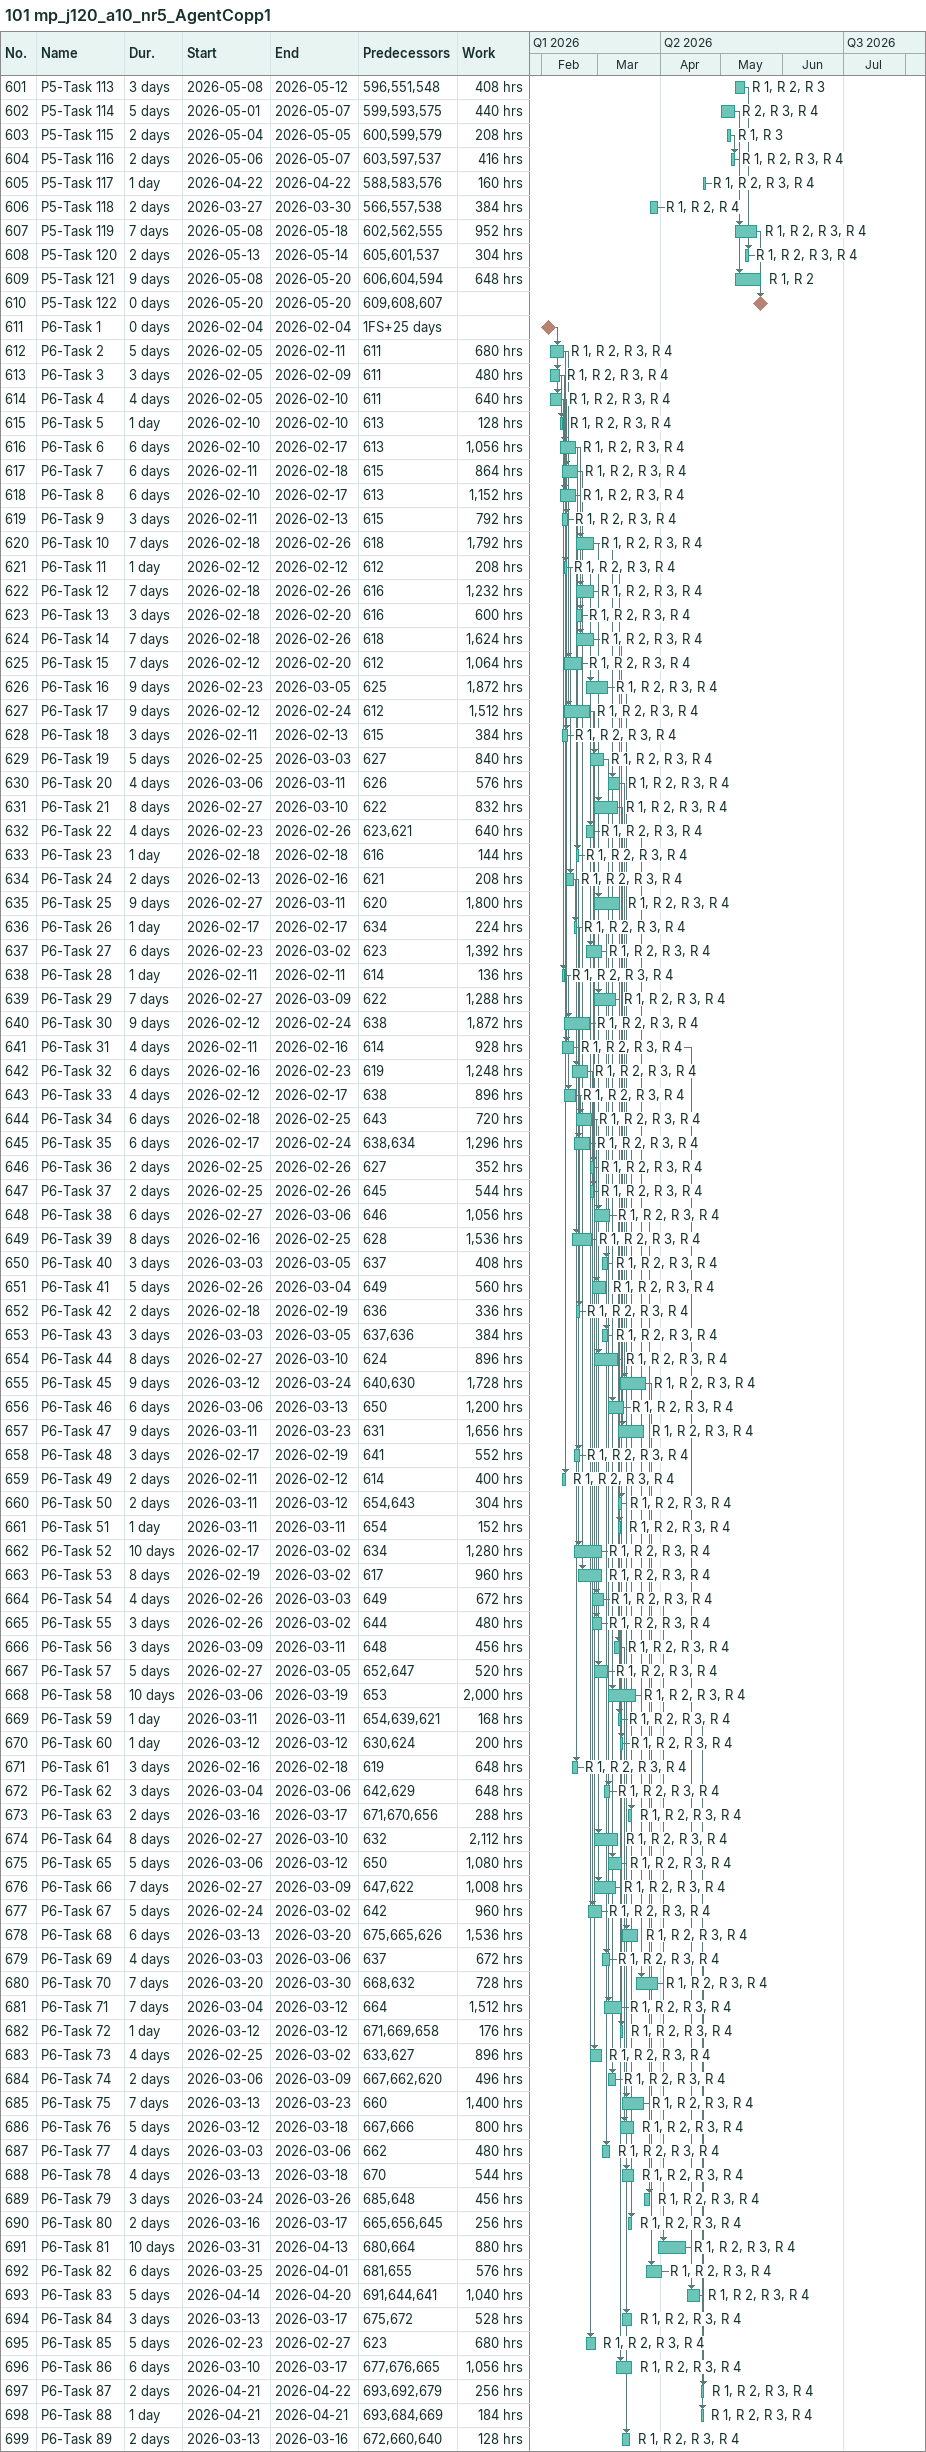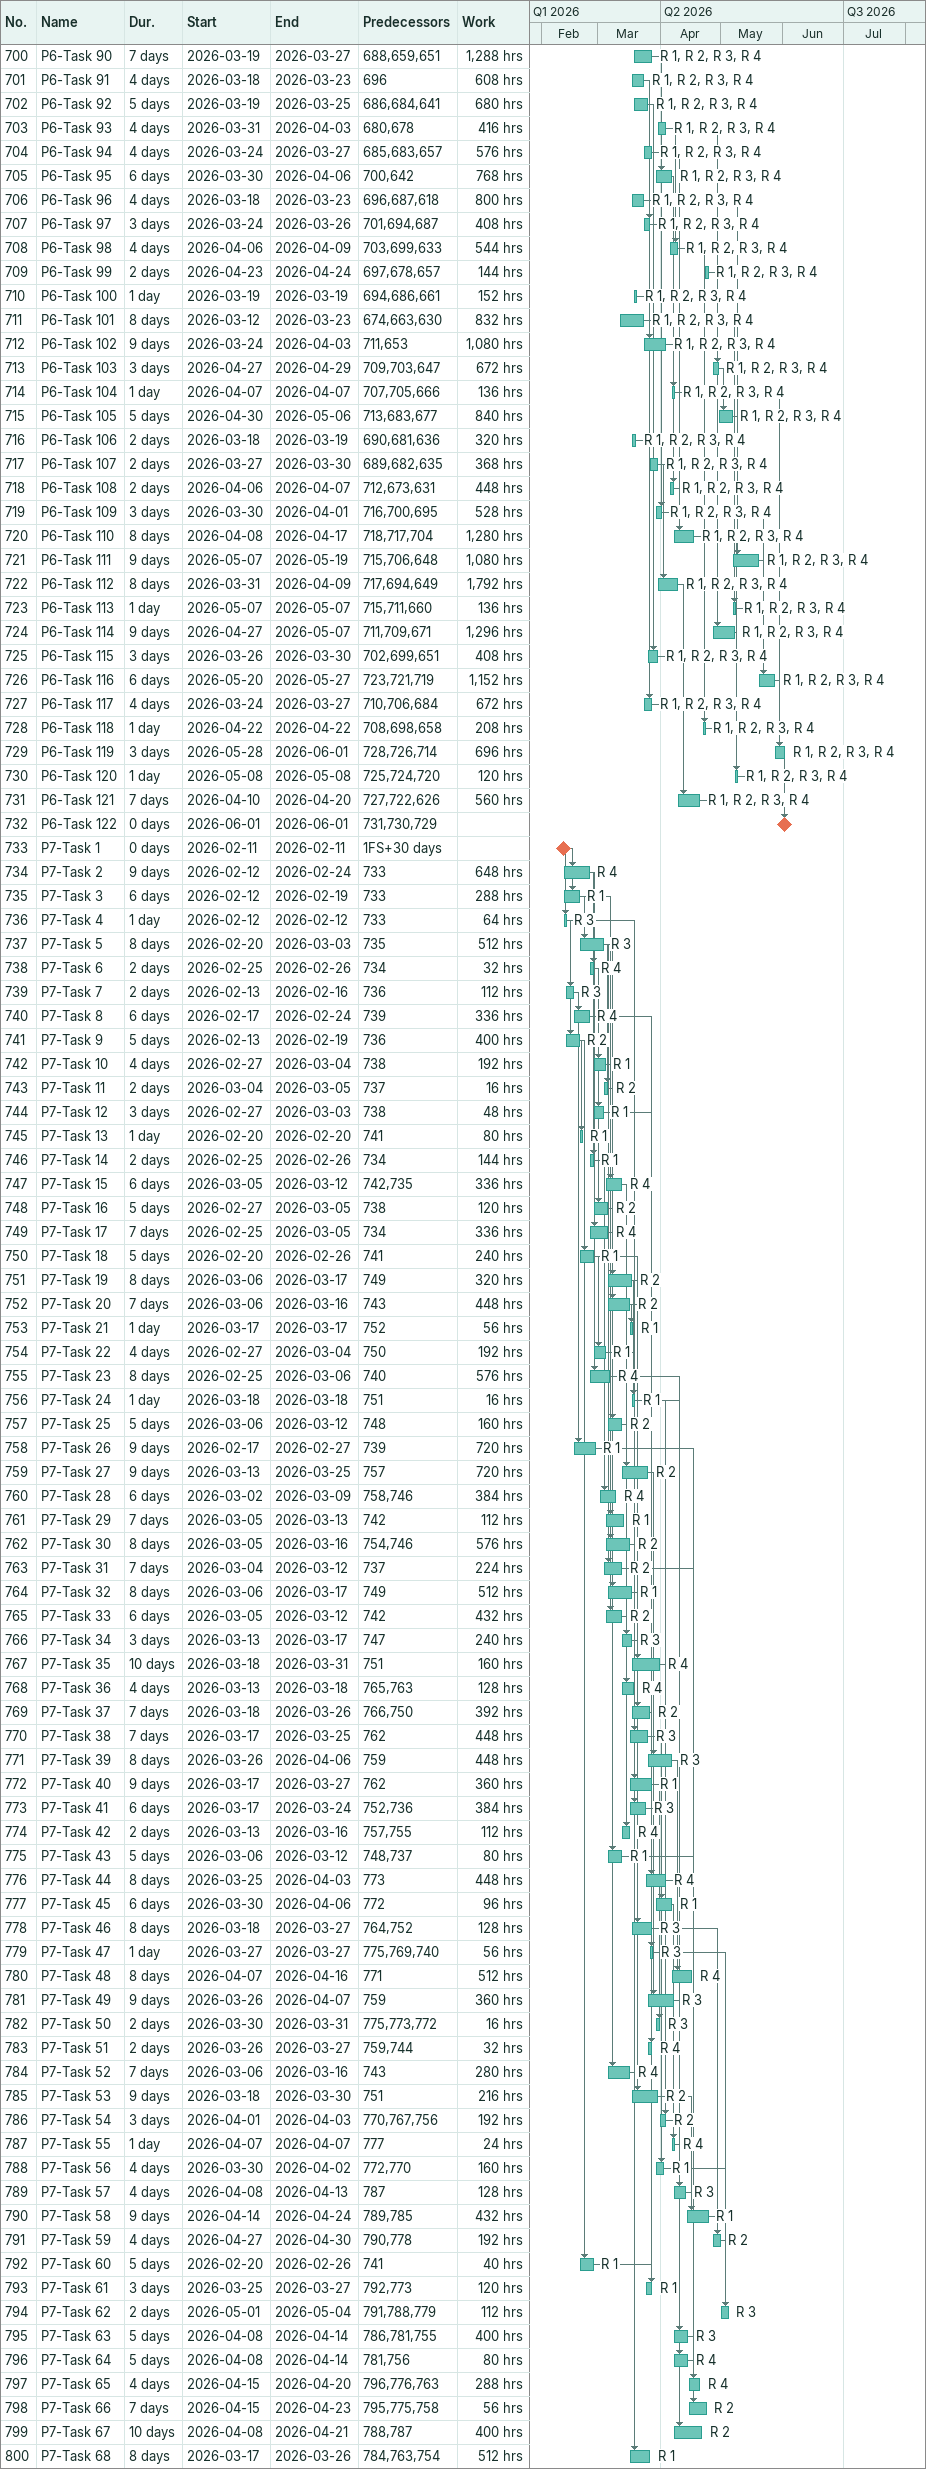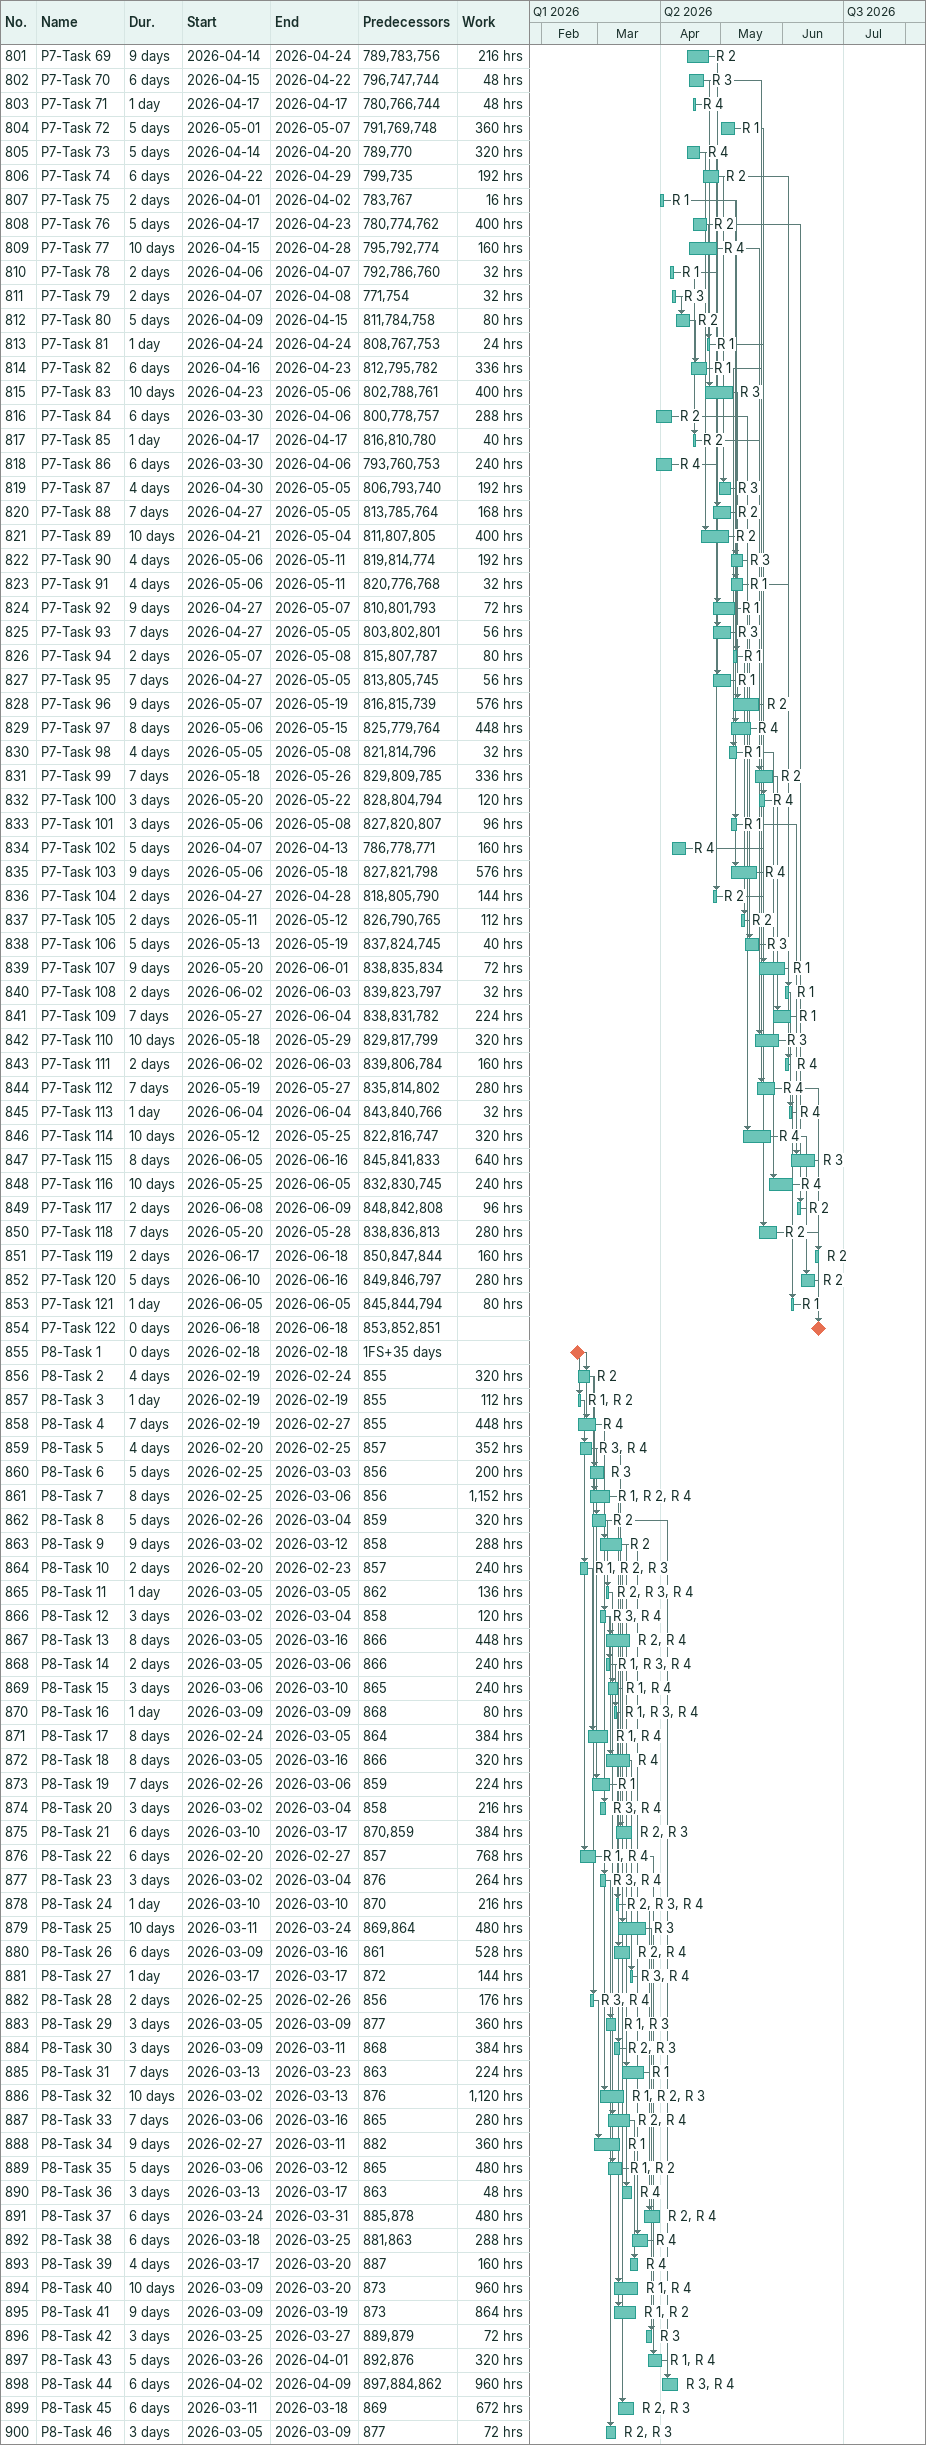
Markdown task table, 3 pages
101 mp_j120_a10_nr5_AgentCopp1

| ID | Task | Duration | Start | Finish | Predecessors | Resources | Work (h) |
|---|---|---|---|---|---|---|---|
| 601 | P5-Task 113 | 3d | 2026-05-08 | 2026-05-12 | 596, 551, 548 | R 1, R 2, R 3 | 408 |
| 602 | P5-Task 114 | 5d | 2026-05-01 | 2026-05-07 | 599, 593, 575 | R 2, R 3, R 4 | 440 |
| 603 | P5-Task 115 | 2d | 2026-05-04 | 2026-05-05 | 600, 599, 579 | R 1, R 3 | 208 |
| 604 | P5-Task 116 | 2d | 2026-05-06 | 2026-05-07 | 603, 597, 537 | R 1, R 2, R 3, R 4 | 416 |
| 605 | P5-Task 117 | 1d | 2026-04-22 | 2026-04-22 | 588, 583, 576 | R 1, R 2, R 3, R 4 | 160 |
| 606 | P5-Task 118 | 2d | 2026-03-27 | 2026-03-30 | 566, 557, 538 | R 1, R 2, R 4 | 384 |
| 607 | P5-Task 119 | 7d | 2026-05-08 | 2026-05-18 | 602, 562, 555 | R 1, R 2, R 3, R 4 | 952 |
| 608 | P5-Task 120 | 2d | 2026-05-13 | 2026-05-14 | 605, 601, 537 | R 1, R 2, R 3, R 4 | 304 |
| 609 | P5-Task 121 | 9d | 2026-05-08 | 2026-05-20 | 606, 604, 594 | R 1, R 2 | 648 |
| 610 | P5-Task 122 | 0d | 2026-05-20 | 2026-05-20 | 609, 608, 607 |  |  |
| 611 | P6-Task 1 | 0d | 2026-02-04 | 2026-02-04 | 1FS+25d |  |  |
| 612 | P6-Task 2 | 5d | 2026-02-05 | 2026-02-11 | 611 | R 1, R 2, R 3, R 4 | 680 |
| 613 | P6-Task 3 | 3d | 2026-02-05 | 2026-02-09 | 611 | R 1, R 2, R 3, R 4 | 480 |
| 614 | P6-Task 4 | 4d | 2026-02-05 | 2026-02-10 | 611 | R 1, R 2, R 3, R 4 | 640 |
| 615 | P6-Task 5 | 1d | 2026-02-10 | 2026-02-10 | 613 | R 1, R 2, R 3, R 4 | 128 |
| 616 | P6-Task 6 | 6d | 2026-02-10 | 2026-02-17 | 613 | R 1, R 2, R 3, R 4 | 1056 |
| 617 | P6-Task 7 | 6d | 2026-02-11 | 2026-02-18 | 615 | R 1, R 2, R 3, R 4 | 864 |
| 618 | P6-Task 8 | 6d | 2026-02-10 | 2026-02-17 | 613 | R 1, R 2, R 3, R 4 | 1152 |
| 619 | P6-Task 9 | 3d | 2026-02-11 | 2026-02-13 | 615 | R 1, R 2, R 3, R 4 | 792 |
| 620 | P6-Task 10 | 7d | 2026-02-18 | 2026-02-26 | 618 | R 1, R 2, R 3, R 4 | 1792 |
| 621 | P6-Task 11 | 1d | 2026-02-12 | 2026-02-12 | 612 | R 1, R 2, R 3, R 4 | 208 |
| 622 | P6-Task 12 | 7d | 2026-02-18 | 2026-02-26 | 616 | R 1, R 2, R 3, R 4 | 1232 |
| 623 | P6-Task 13 | 3d | 2026-02-18 | 2026-02-20 | 616 | R 1, R 2, R 3, R 4 | 600 |
| 624 | P6-Task 14 | 7d | 2026-02-18 | 2026-02-26 | 618 | R 1, R 2, R 3, R 4 | 1624 |
| 625 | P6-Task 15 | 7d | 2026-02-12 | 2026-02-20 | 612 | R 1, R 2, R 3, R 4 | 1064 |
| 626 | P6-Task 16 | 9d | 2026-02-23 | 2026-03-05 | 625 | R 1, R 2, R 3, R 4 | 1872 |
| 627 | P6-Task 17 | 9d | 2026-02-12 | 2026-02-24 | 612 | R 1, R 2, R 3, R 4 | 1512 |
| 628 | P6-Task 18 | 3d | 2026-02-11 | 2026-02-13 | 615 | R 1, R 2, R 3, R 4 | 384 |
| 629 | P6-Task 19 | 5d | 2026-02-25 | 2026-03-03 | 627 | R 1, R 2, R 3, R 4 | 840 |
| 630 | P6-Task 20 | 4d | 2026-03-06 | 2026-03-11 | 626 | R 1, R 2, R 3, R 4 | 576 |
| 631 | P6-Task 21 | 8d | 2026-02-27 | 2026-03-10 | 622 | R 1, R 2, R 3, R 4 | 832 |
| 632 | P6-Task 22 | 4d | 2026-02-23 | 2026-02-26 | 623, 621 | R 1, R 2, R 3, R 4 | 640 |
| 633 | P6-Task 23 | 1d | 2026-02-18 | 2026-02-18 | 616 | R 1, R 2, R 3, R 4 | 144 |
| 634 | P6-Task 24 | 2d | 2026-02-13 | 2026-02-16 | 621 | R 1, R 2, R 3, R 4 | 208 |
| 635 | P6-Task 25 | 9d | 2026-02-27 | 2026-03-11 | 620 | R 1, R 2, R 3, R 4 | 1800 |
| 636 | P6-Task 26 | 1d | 2026-02-17 | 2026-02-17 | 634 | R 1, R 2, R 3, R 4 | 224 |
| 637 | P6-Task 27 | 6d | 2026-02-23 | 2026-03-02 | 623 | R 1, R 2, R 3, R 4 | 1392 |
| 638 | P6-Task 28 | 1d | 2026-02-11 | 2026-02-11 | 614 | R 1, R 2, R 3, R 4 | 136 |
| 639 | P6-Task 29 | 7d | 2026-02-27 | 2026-03-09 | 622 | R 1, R 2, R 3, R 4 | 1288 |
| 640 | P6-Task 30 | 9d | 2026-02-12 | 2026-02-24 | 638 | R 1, R 2, R 3, R 4 | 1872 |
| 641 | P6-Task 31 | 4d | 2026-02-11 | 2026-02-16 | 614 | R 1, R 2, R 3, R 4 | 928 |
| 642 | P6-Task 32 | 6d | 2026-02-16 | 2026-02-23 | 619 | R 1, R 2, R 3, R 4 | 1248 |
| 643 | P6-Task 33 | 4d | 2026-02-12 | 2026-02-17 | 638 | R 1, R 2, R 3, R 4 | 896 |
| 644 | P6-Task 34 | 6d | 2026-02-18 | 2026-02-25 | 643 | R 1, R 2, R 3, R 4 | 720 |
| 645 | P6-Task 35 | 6d | 2026-02-17 | 2026-02-24 | 638, 634 | R 1, R 2, R 3, R 4 | 1296 |
| 646 | P6-Task 36 | 2d | 2026-02-25 | 2026-02-26 | 627 | R 1, R 2, R 3, R 4 | 352 |
| 647 | P6-Task 37 | 2d | 2026-02-25 | 2026-02-26 | 645 | R 1, R 2, R 3, R 4 | 544 |
| 648 | P6-Task 38 | 6d | 2026-02-27 | 2026-03-06 | 646 | R 1, R 2, R 3, R 4 | 1056 |
| 649 | P6-Task 39 | 8d | 2026-02-16 | 2026-02-25 | 628 | R 1, R 2, R 3, R 4 | 1536 |
| 650 | P6-Task 40 | 3d | 2026-03-03 | 2026-03-05 | 637 | R 1, R 2, R 3, R 4 | 408 |
| 651 | P6-Task 41 | 5d | 2026-02-26 | 2026-03-04 | 649 | R 1, R 2, R 3, R 4 | 560 |
| 652 | P6-Task 42 | 2d | 2026-02-18 | 2026-02-19 | 636 | R 1, R 2, R 3, R 4 | 336 |
| 653 | P6-Task 43 | 3d | 2026-03-03 | 2026-03-05 | 637, 636 | R 1, R 2, R 3, R 4 | 384 |
| 654 | P6-Task 44 | 8d | 2026-02-27 | 2026-03-10 | 624 | R 1, R 2, R 3, R 4 | 896 |
| 655 | P6-Task 45 | 9d | 2026-03-12 | 2026-03-24 | 640, 630 | R 1, R 2, R 3, R 4 | 1728 |
| 656 | P6-Task 46 | 6d | 2026-03-06 | 2026-03-13 | 650 | R 1, R 2, R 3, R 4 | 1200 |
| 657 | P6-Task 47 | 9d | 2026-03-11 | 2026-03-23 | 631 | R 1, R 2, R 3, R 4 | 1656 |
| 658 | P6-Task 48 | 3d | 2026-02-17 | 2026-02-19 | 641 | R 1, R 2, R 3, R 4 | 552 |
| 659 | P6-Task 49 | 2d | 2026-02-11 | 2026-02-12 | 614 | R 1, R 2, R 3, R 4 | 400 |
| 660 | P6-Task 50 | 2d | 2026-03-11 | 2026-03-12 | 654, 643 | R 1, R 2, R 3, R 4 | 304 |
| 661 | P6-Task 51 | 1d | 2026-03-11 | 2026-03-11 | 654 | R 1, R 2, R 3, R 4 | 152 |
| 662 | P6-Task 52 | 10d | 2026-02-17 | 2026-03-02 | 634 | R 1, R 2, R 3, R 4 | 1280 |
| 663 | P6-Task 53 | 8d | 2026-02-19 | 2026-03-02 | 617 | R 1, R 2, R 3, R 4 | 960 |
| 664 | P6-Task 54 | 4d | 2026-02-26 | 2026-03-03 | 649 | R 1, R 2, R 3, R 4 | 672 |
| 665 | P6-Task 55 | 3d | 2026-02-26 | 2026-03-02 | 644 | R 1, R 2, R 3, R 4 | 480 |
| 666 | P6-Task 56 | 3d | 2026-03-09 | 2026-03-11 | 648 | R 1, R 2, R 3, R 4 | 456 |
| 667 | P6-Task 57 | 5d | 2026-02-27 | 2026-03-05 | 652, 647 | R 1, R 2, R 3, R 4 | 520 |
| 668 | P6-Task 58 | 10d | 2026-03-06 | 2026-03-19 | 653 | R 1, R 2, R 3, R 4 | 2000 |
| 669 | P6-Task 59 | 1d | 2026-03-11 | 2026-03-11 | 654, 639, 621 | R 1, R 2, R 3, R 4 | 168 |
| 670 | P6-Task 60 | 1d | 2026-03-12 | 2026-03-12 | 630, 624 | R 1, R 2, R 3, R 4 | 200 |
| 671 | P6-Task 61 | 3d | 2026-02-16 | 2026-02-18 | 619 | R 1, R 2, R 3, R 4 | 648 |
| 672 | P6-Task 62 | 3d | 2026-03-04 | 2026-03-06 | 642, 629 | R 1, R 2, R 3, R 4 | 648 |
| 673 | P6-Task 63 | 2d | 2026-03-16 | 2026-03-17 | 671, 670, 656 | R 1, R 2, R 3, R 4 | 288 |
| 674 | P6-Task 64 | 8d | 2026-02-27 | 2026-03-10 | 632 | R 1, R 2, R 3, R 4 | 2112 |
| 675 | P6-Task 65 | 5d | 2026-03-06 | 2026-03-12 | 650 | R 1, R 2, R 3, R 4 | 1080 |
| 676 | P6-Task 66 | 7d | 2026-02-27 | 2026-03-09 | 647, 622 | R 1, R 2, R 3, R 4 | 1008 |
| 677 | P6-Task 67 | 5d | 2026-02-24 | 2026-03-02 | 642 | R 1, R 2, R 3, R 4 | 960 |
| 678 | P6-Task 68 | 6d | 2026-03-13 | 2026-03-20 | 675, 665, 626 | R 1, R 2, R 3, R 4 | 1536 |
| 679 | P6-Task 69 | 4d | 2026-03-03 | 2026-03-06 | 637 | R 1, R 2, R 3, R 4 | 672 |
| 680 | P6-Task 70 | 7d | 2026-03-20 | 2026-03-30 | 668, 632 | R 1, R 2, R 3, R 4 | 728 |
| 681 | P6-Task 71 | 7d | 2026-03-04 | 2026-03-12 | 664 | R 1, R 2, R 3, R 4 | 1512 |
| 682 | P6-Task 72 | 1d | 2026-03-12 | 2026-03-12 | 671, 669, 658 | R 1, R 2, R 3, R 4 | 176 |
| 683 | P6-Task 73 | 4d | 2026-02-25 | 2026-03-02 | 633, 627 | R 1, R 2, R 3, R 4 | 896 |
| 684 | P6-Task 74 | 2d | 2026-03-06 | 2026-03-09 | 667, 662, 620 | R 1, R 2, R 3, R 4 | 496 |
| 685 | P6-Task 75 | 7d | 2026-03-13 | 2026-03-23 | 660 | R 1, R 2, R 3, R 4 | 1400 |
| 686 | P6-Task 76 | 5d | 2026-03-12 | 2026-03-18 | 667, 666 | R 1, R 2, R 3, R 4 | 800 |
| 687 | P6-Task 77 | 4d | 2026-03-03 | 2026-03-06 | 662 | R 1, R 2, R 3, R 4 | 480 |
| 688 | P6-Task 78 | 4d | 2026-03-13 | 2026-03-18 | 670 | R 1, R 2, R 3, R 4 | 544 |
| 689 | P6-Task 79 | 3d | 2026-03-24 | 2026-03-26 | 685, 648 | R 1, R 2, R 3, R 4 | 456 |
| 690 | P6-Task 80 | 2d | 2026-03-16 | 2026-03-17 | 665, 656, 645 | R 1, R 2, R 3, R 4 | 256 |
| 691 | P6-Task 81 | 10d | 2026-03-31 | 2026-04-13 | 680, 664 | R 1, R 2, R 3, R 4 | 880 |
| 692 | P6-Task 82 | 6d | 2026-03-25 | 2026-04-01 | 681, 655 | R 1, R 2, R 3, R 4 | 576 |
| 693 | P6-Task 83 | 5d | 2026-04-14 | 2026-04-20 | 691, 644, 641 | R 1, R 2, R 3, R 4 | 1040 |
| 694 | P6-Task 84 | 3d | 2026-03-13 | 2026-03-17 | 675, 672 | R 1, R 2, R 3, R 4 | 528 |
| 695 | P6-Task 85 | 5d | 2026-02-23 | 2026-02-27 | 623 | R 1, R 2, R 3, R 4 | 680 |
| 696 | P6-Task 86 | 6d | 2026-03-10 | 2026-03-17 | 677, 676, 665 | R 1, R 2, R 3, R 4 | 1056 |
| 697 | P6-Task 87 | 2d | 2026-04-21 | 2026-04-22 | 693, 692, 679 | R 1, R 2, R 3, R 4 | 256 |
| 698 | P6-Task 88 | 1d | 2026-04-21 | 2026-04-21 | 693, 684, 669 | R 1, R 2, R 3, R 4 | 184 |
| 699 | P6-Task 89 | 2d | 2026-03-13 | 2026-03-16 | 672, 660, 640 | R 1, R 2, R 3, R 4 | 128 |
| 700 | P6-Task 90 | 7d | 2026-03-19 | 2026-03-27 | 688, 659, 651 | R 1, R 2, R 3, R 4 | 1288 |
| 701 | P6-Task 91 | 4d | 2026-03-18 | 2026-03-23 | 696 | R 1, R 2, R 3, R 4 | 608 |
| 702 | P6-Task 92 | 5d | 2026-03-19 | 2026-03-25 | 686, 684, 641 | R 1, R 2, R 3, R 4 | 680 |
| 703 | P6-Task 93 | 4d | 2026-03-31 | 2026-04-03 | 680, 678 | R 1, R 2, R 3, R 4 | 416 |
| 704 | P6-Task 94 | 4d | 2026-03-24 | 2026-03-27 | 685, 683, 657 | R 1, R 2, R 3, R 4 | 576 |
| 705 | P6-Task 95 | 6d | 2026-03-30 | 2026-04-06 | 700, 642 | R 1, R 2, R 3, R 4 | 768 |
| 706 | P6-Task 96 | 4d | 2026-03-18 | 2026-03-23 | 696, 687, 618 | R 1, R 2, R 3, R 4 | 800 |
| 707 | P6-Task 97 | 3d | 2026-03-24 | 2026-03-26 | 701, 694, 687 | R 1, R 2, R 3, R 4 | 408 |
| 708 | P6-Task 98 | 4d | 2026-04-06 | 2026-04-09 | 703, 699, 633 | R 1, R 2, R 3, R 4 | 544 |
| 709 | P6-Task 99 | 2d | 2026-04-23 | 2026-04-24 | 697, 678, 657 | R 1, R 2, R 3, R 4 | 144 |
| 710 | P6-Task 100 | 1d | 2026-03-19 | 2026-03-19 | 694, 686, 661 | R 1, R 2, R 3, R 4 | 152 |
| 711 | P6-Task 101 | 8d | 2026-03-12 | 2026-03-23 | 674, 663, 630 | R 1, R 2, R 3, R 4 | 832 |
| 712 | P6-Task 102 | 9d | 2026-03-24 | 2026-04-03 | 711, 653 | R 1, R 2, R 3, R 4 | 1080 |
| 713 | P6-Task 103 | 3d | 2026-04-27 | 2026-04-29 | 709, 703, 647 | R 1, R 2, R 3, R 4 | 672 |
| 714 | P6-Task 104 | 1d | 2026-04-07 | 2026-04-07 | 707, 705, 666 | R 1, R 2, R 3, R 4 | 136 |
| 715 | P6-Task 105 | 5d | 2026-04-30 | 2026-05-06 | 713, 683, 677 | R 1, R 2, R 3, R 4 | 840 |
| 716 | P6-Task 106 | 2d | 2026-03-18 | 2026-03-19 | 690, 681, 636 | R 1, R 2, R 3, R 4 | 320 |
| 717 | P6-Task 107 | 2d | 2026-03-27 | 2026-03-30 | 689, 682, 635 | R 1, R 2, R 3, R 4 | 368 |
| 718 | P6-Task 108 | 2d | 2026-04-06 | 2026-04-07 | 712, 673, 631 | R 1, R 2, R 3, R 4 | 448 |
| 719 | P6-Task 109 | 3d | 2026-03-30 | 2026-04-01 | 716, 700, 695 | R 1, R 2, R 3, R 4 | 528 |
| 720 | P6-Task 110 | 8d | 2026-04-08 | 2026-04-17 | 718, 717, 704 | R 1, R 2, R 3, R 4 | 1280 |
| 721 | P6-Task 111 | 9d | 2026-05-07 | 2026-05-19 | 715, 706, 648 | R 1, R 2, R 3, R 4 | 1080 |
| 722 | P6-Task 112 | 8d | 2026-03-31 | 2026-04-09 | 717, 694, 649 | R 1, R 2, R 3, R 4 | 1792 |
| 723 | P6-Task 113 | 1d | 2026-05-07 | 2026-05-07 | 715, 711, 660 | R 1, R 2, R 3, R 4 | 136 |
| 724 | P6-Task 114 | 9d | 2026-04-27 | 2026-05-07 | 711, 709, 671 | R 1, R 2, R 3, R 4 | 1296 |
| 725 | P6-Task 115 | 3d | 2026-03-26 | 2026-03-30 | 702, 699, 651 | R 1, R 2, R 3, R 4 | 408 |
| 726 | P6-Task 116 | 6d | 2026-05-20 | 2026-05-27 | 723, 721, 719 | R 1, R 2, R 3, R 4 | 1152 |
| 727 | P6-Task 117 | 4d | 2026-03-24 | 2026-03-27 | 710, 706, 684 | R 1, R 2, R 3, R 4 | 672 |
| 728 | P6-Task 118 | 1d | 2026-04-22 | 2026-04-22 | 708, 698, 658 | R 1, R 2, R 3, R 4 | 208 |
| 729 | P6-Task 119 | 3d | 2026-05-28 | 2026-06-01 | 728, 726, 714 | R 1, R 2, R 3, R 4 | 696 |
| 730 | P6-Task 120 | 1d | 2026-05-08 | 2026-05-08 | 725, 724, 720 | R 1, R 2, R 3, R 4 | 120 |
| 731 | P6-Task 121 | 7d | 2026-04-10 | 2026-04-20 | 727, 722, 626 | R 1, R 2, R 3, R 4 | 560 |
| 732 | P6-Task 122 | 0d | 2026-06-01 | 2026-06-01 | 731, 730, 729 |  |  |
| 733 | P7-Task 1 | 0d | 2026-02-11 | 2026-02-11 | 1FS+30d |  |  |
| 734 | P7-Task 2 | 9d | 2026-02-12 | 2026-02-24 | 733 | R 4 | 648 |
| 735 | P7-Task 3 | 6d | 2026-02-12 | 2026-02-19 | 733 | R 1 | 288 |
| 736 | P7-Task 4 | 1d | 2026-02-12 | 2026-02-12 | 733 | R 3 | 64 |
| 737 | P7-Task 5 | 8d | 2026-02-20 | 2026-03-03 | 735 | R 3 | 512 |
| 738 | P7-Task 6 | 2d | 2026-02-25 | 2026-02-26 | 734 | R 4 | 32 |
| 739 | P7-Task 7 | 2d | 2026-02-13 | 2026-02-16 | 736 | R 3 | 112 |
| 740 | P7-Task 8 | 6d | 2026-02-17 | 2026-02-24 | 739 | R 4 | 336 |
| 741 | P7-Task 9 | 5d | 2026-02-13 | 2026-02-19 | 736 | R 2 | 400 |
| 742 | P7-Task 10 | 4d | 2026-02-27 | 2026-03-04 | 738 | R 1 | 192 |
| 743 | P7-Task 11 | 2d | 2026-03-04 | 2026-03-05 | 737 | R 2 | 16 |
| 744 | P7-Task 12 | 3d | 2026-02-27 | 2026-03-03 | 738 | R 1 | 48 |
| 745 | P7-Task 13 | 1d | 2026-02-20 | 2026-02-20 | 741 | R 1 | 80 |
| 746 | P7-Task 14 | 2d | 2026-02-25 | 2026-02-26 | 734 | R 1 | 144 |
| 747 | P7-Task 15 | 6d | 2026-03-05 | 2026-03-12 | 742, 735 | R 4 | 336 |
| 748 | P7-Task 16 | 5d | 2026-02-27 | 2026-03-05 | 738 | R 2 | 120 |
| 749 | P7-Task 17 | 7d | 2026-02-25 | 2026-03-05 | 734 | R 4 | 336 |
| 750 | P7-Task 18 | 5d | 2026-02-20 | 2026-02-26 | 741 | R 1 | 240 |
| 751 | P7-Task 19 | 8d | 2026-03-06 | 2026-03-17 | 749 | R 2 | 320 |
| 752 | P7-Task 20 | 7d | 2026-03-06 | 2026-03-16 | 743 | R 2 | 448 |
| 753 | P7-Task 21 | 1d | 2026-03-17 | 2026-03-17 | 752 | R 1 | 56 |
| 754 | P7-Task 22 | 4d | 2026-02-27 | 2026-03-04 | 750 | R 1 | 192 |
| 755 | P7-Task 23 | 8d | 2026-02-25 | 2026-03-06 | 740 | R 4 | 576 |
| 756 | P7-Task 24 | 1d | 2026-03-18 | 2026-03-18 | 751 | R 1 | 16 |
| 757 | P7-Task 25 | 5d | 2026-03-06 | 2026-03-12 | 748 | R 2 | 160 |
| 758 | P7-Task 26 | 9d | 2026-02-17 | 2026-02-27 | 739 | R 1 | 720 |
| 759 | P7-Task 27 | 9d | 2026-03-13 | 2026-03-25 | 757 | R 2 | 720 |
| 760 | P7-Task 28 | 6d | 2026-03-02 | 2026-03-09 | 758, 746 | R 4 | 384 |
| 761 | P7-Task 29 | 7d | 2026-03-05 | 2026-03-13 | 742 | R 1 | 112 |
| 762 | P7-Task 30 | 8d | 2026-03-05 | 2026-03-16 | 754, 746 | R 2 | 576 |
| 763 | P7-Task 31 | 7d | 2026-03-04 | 2026-03-12 | 737 | R 2 | 224 |
| 764 | P7-Task 32 | 8d | 2026-03-06 | 2026-03-17 | 749 | R 1 | 512 |
| 765 | P7-Task 33 | 6d | 2026-03-05 | 2026-03-12 | 742 | R 2 | 432 |
| 766 | P7-Task 34 | 3d | 2026-03-13 | 2026-03-17 | 747 | R 3 | 240 |
| 767 | P7-Task 35 | 10d | 2026-03-18 | 2026-03-31 | 751 | R 4 | 160 |
| 768 | P7-Task 36 | 4d | 2026-03-13 | 2026-03-18 | 765, 763 | R 4 | 128 |
| 769 | P7-Task 37 | 7d | 2026-03-18 | 2026-03-26 | 766, 750 | R 2 | 392 |
| 770 | P7-Task 38 | 7d | 2026-03-17 | 2026-03-25 | 762 | R 3 | 448 |
| 771 | P7-Task 39 | 8d | 2026-03-26 | 2026-04-06 | 759 | R 3 | 448 |
| 772 | P7-Task 40 | 9d | 2026-03-17 | 2026-03-27 | 762 | R 1 | 360 |
| 773 | P7-Task 41 | 6d | 2026-03-17 | 2026-03-24 | 752, 736 | R 3 | 384 |
| 774 | P7-Task 42 | 2d | 2026-03-13 | 2026-03-16 | 757, 755 | R 4 | 112 |
| 775 | P7-Task 43 | 5d | 2026-03-06 | 2026-03-12 | 748, 737 | R 1 | 80 |
| 776 | P7-Task 44 | 8d | 2026-03-25 | 2026-04-03 | 773 | R 4 | 448 |
| 777 | P7-Task 45 | 6d | 2026-03-30 | 2026-04-06 | 772 | R 1 | 96 |
| 778 | P7-Task 46 | 8d | 2026-03-18 | 2026-03-27 | 764, 752 | R 3 | 128 |
| 779 | P7-Task 47 | 1d | 2026-03-27 | 2026-03-27 | 775, 769, 740 | R 3 | 56 |
| 780 | P7-Task 48 | 8d | 2026-04-07 | 2026-04-16 | 771 | R 4 | 512 |
| 781 | P7-Task 49 | 9d | 2026-03-26 | 2026-04-07 | 759 | R 3 | 360 |
| 782 | P7-Task 50 | 2d | 2026-03-30 | 2026-03-31 | 775, 773, 772 | R 3 | 16 |
| 783 | P7-Task 51 | 2d | 2026-03-26 | 2026-03-27 | 759, 744 | R 4 | 32 |
| 784 | P7-Task 52 | 7d | 2026-03-06 | 2026-03-16 | 743 | R 4 | 280 |
| 785 | P7-Task 53 | 9d | 2026-03-18 | 2026-03-30 | 751 | R 2 | 216 |
| 786 | P7-Task 54 | 3d | 2026-04-01 | 2026-04-03 | 770, 767, 756 | R 2 | 192 |
| 787 | P7-Task 55 | 1d | 2026-04-07 | 2026-04-07 | 777 | R 4 | 24 |
| 788 | P7-Task 56 | 4d | 2026-03-30 | 2026-04-02 | 772, 770 | R 1 | 160 |
| 789 | P7-Task 57 | 4d | 2026-04-08 | 2026-04-13 | 787 | R 3 | 128 |
| 790 | P7-Task 58 | 9d | 2026-04-14 | 2026-04-24 | 789, 785 | R 1 | 432 |
| 791 | P7-Task 59 | 4d | 2026-04-27 | 2026-04-30 | 790, 778 | R 2 | 192 |
| 792 | P7-Task 60 | 5d | 2026-02-20 | 2026-02-26 | 741 | R 1 | 40 |
| 793 | P7-Task 61 | 3d | 2026-03-25 | 2026-03-27 | 792, 773 | R 1 | 120 |
| 794 | P7-Task 62 | 2d | 2026-05-01 | 2026-05-04 | 791, 788, 779 | R 3 | 112 |
| 795 | P7-Task 63 | 5d | 2026-04-08 | 2026-04-14 | 786, 781, 755 | R 3 | 400 |
| 796 | P7-Task 64 | 5d | 2026-04-08 | 2026-04-14 | 781, 756 | R 4 | 80 |
| 797 | P7-Task 65 | 4d | 2026-04-15 | 2026-04-20 | 796, 776, 763 | R 4 | 288 |
| 798 | P7-Task 66 | 7d | 2026-04-15 | 2026-04-23 | 795, 775, 758 | R 2 | 56 |
| 799 | P7-Task 67 | 10d | 2026-04-08 | 2026-04-21 | 788, 787 | R 2 | 400 |
| 800 | P7-Task 68 | 8d | 2026-03-17 | 2026-03-26 | 784, 763, 754 | R 1 | 512 |
| 801 | P7-Task 69 | 9d | 2026-04-14 | 2026-04-24 | 789, 783, 756 | R 2 | 216 |
| 802 | P7-Task 70 | 6d | 2026-04-15 | 2026-04-22 | 796, 747, 744 | R 3 | 48 |
| 803 | P7-Task 71 | 1d | 2026-04-17 | 2026-04-17 | 780, 766, 744 | R 4 | 48 |
| 804 | P7-Task 72 | 5d | 2026-05-01 | 2026-05-07 | 791, 769, 748 | R 1 | 360 |
| 805 | P7-Task 73 | 5d | 2026-04-14 | 2026-04-20 | 789, 770 | R 4 | 320 |
| 806 | P7-Task 74 | 6d | 2026-04-22 | 2026-04-29 | 799, 735 | R 2 | 192 |
| 807 | P7-Task 75 | 2d | 2026-04-01 | 2026-04-02 | 783, 767 | R 1 | 16 |
| 808 | P7-Task 76 | 5d | 2026-04-17 | 2026-04-23 | 780, 774, 762 | R 2 | 400 |
| 809 | P7-Task 77 | 10d | 2026-04-15 | 2026-04-28 | 795, 792, 774 | R 4 | 160 |
| 810 | P7-Task 78 | 2d | 2026-04-06 | 2026-04-07 | 792, 786, 760 | R 1 | 32 |
| 811 | P7-Task 79 | 2d | 2026-04-07 | 2026-04-08 | 771, 754 | R 3 | 32 |
| 812 | P7-Task 80 | 5d | 2026-04-09 | 2026-04-15 | 811, 784, 758 | R 2 | 80 |
| 813 | P7-Task 81 | 1d | 2026-04-24 | 2026-04-24 | 808, 767, 753 | R 1 | 24 |
| 814 | P7-Task 82 | 6d | 2026-04-16 | 2026-04-23 | 812, 795, 782 | R 1 | 336 |
| 815 | P7-Task 83 | 10d | 2026-04-23 | 2026-05-06 | 802, 788, 761 | R 3 | 400 |
| 816 | P7-Task 84 | 6d | 2026-03-30 | 2026-04-06 | 800, 778, 757 | R 2 | 288 |
| 817 | P7-Task 85 | 1d | 2026-04-17 | 2026-04-17 | 816, 810, 780 | R 2 | 40 |
| 818 | P7-Task 86 | 6d | 2026-03-30 | 2026-04-06 | 793, 760, 753 | R 4 | 240 |
| 819 | P7-Task 87 | 4d | 2026-04-30 | 2026-05-05 | 806, 793, 740 | R 3 | 192 |
| 820 | P7-Task 88 | 7d | 2026-04-27 | 2026-05-05 | 813, 785, 764 | R 2 | 168 |
| 821 | P7-Task 89 | 10d | 2026-04-21 | 2026-05-04 | 811, 807, 805 | R 2 | 400 |
| 822 | P7-Task 90 | 4d | 2026-05-06 | 2026-05-11 | 819, 814, 774 | R 3 | 192 |
| 823 | P7-Task 91 | 4d | 2026-05-06 | 2026-05-11 | 820, 776, 768 | R 1 | 32 |
| 824 | P7-Task 92 | 9d | 2026-04-27 | 2026-05-07 | 810, 801, 793 | R 1 | 72 |
| 825 | P7-Task 93 | 7d | 2026-04-27 | 2026-05-05 | 803, 802, 801 | R 3 | 56 |
| 826 | P7-Task 94 | 2d | 2026-05-07 | 2026-05-08 | 815, 807, 787 | R 1 | 80 |
| 827 | P7-Task 95 | 7d | 2026-04-27 | 2026-05-05 | 813, 805, 745 | R 1 | 56 |
| 828 | P7-Task 96 | 9d | 2026-05-07 | 2026-05-19 | 816, 815, 739 | R 2 | 576 |
| 829 | P7-Task 97 | 8d | 2026-05-06 | 2026-05-15 | 825, 779, 764 | R 4 | 448 |
| 830 | P7-Task 98 | 4d | 2026-05-05 | 2026-05-08 | 821, 814, 796 | R 1 | 32 |
| 831 | P7-Task 99 | 7d | 2026-05-18 | 2026-05-26 | 829, 809, 785 | R 2 | 336 |
| 832 | P7-Task 100 | 3d | 2026-05-20 | 2026-05-22 | 828, 804, 794 | R 4 | 120 |
| 833 | P7-Task 101 | 3d | 2026-05-06 | 2026-05-08 | 827, 820, 807 | R 1 | 96 |
| 834 | P7-Task 102 | 5d | 2026-04-07 | 2026-04-13 | 786, 778, 771 | R 4 | 160 |
| 835 | P7-Task 103 | 9d | 2026-05-06 | 2026-05-18 | 827, 821, 798 | R 4 | 576 |
| 836 | P7-Task 104 | 2d | 2026-04-27 | 2026-04-28 | 818, 805, 790 | R 2 | 144 |
| 837 | P7-Task 105 | 2d | 2026-05-11 | 2026-05-12 | 826, 790, 765 | R 2 | 112 |
| 838 | P7-Task 106 | 5d | 2026-05-13 | 2026-05-19 | 837, 824, 745 | R 3 | 40 |
| 839 | P7-Task 107 | 9d | 2026-05-20 | 2026-06-01 | 838, 835, 834 | R 1 | 72 |
| 840 | P7-Task 108 | 2d | 2026-06-02 | 2026-06-03 | 839, 823, 797 | R 1 | 32 |
| 841 | P7-Task 109 | 7d | 2026-05-27 | 2026-06-04 | 838, 831, 782 | R 1 | 224 |
| 842 | P7-Task 110 | 10d | 2026-05-18 | 2026-05-29 | 829, 817, 799 | R 3 | 320 |
| 843 | P7-Task 111 | 2d | 2026-06-02 | 2026-06-03 | 839, 806, 784 | R 4 | 160 |
| 844 | P7-Task 112 | 7d | 2026-05-19 | 2026-05-27 | 835, 814, 802 | R 4 | 280 |
| 845 | P7-Task 113 | 1d | 2026-06-04 | 2026-06-04 | 843, 840, 766 | R 4 | 32 |
| 846 | P7-Task 114 | 10d | 2026-05-12 | 2026-05-25 | 822, 816, 747 | R 4 | 320 |
| 847 | P7-Task 115 | 8d | 2026-06-05 | 2026-06-16 | 845, 841, 833 | R 3 | 640 |
| 848 | P7-Task 116 | 10d | 2026-05-25 | 2026-06-05 | 832, 830, 745 | R 4 | 240 |
| 849 | P7-Task 117 | 2d | 2026-06-08 | 2026-06-09 | 848, 842, 808 | R 2 | 96 |
| 850 | P7-Task 118 | 7d | 2026-05-20 | 2026-05-28 | 838, 836, 813 | R 2 | 280 |
| 851 | P7-Task 119 | 2d | 2026-06-17 | 2026-06-18 | 850, 847, 844 | R 2 | 160 |
| 852 | P7-Task 120 | 5d | 2026-06-10 | 2026-06-16 | 849, 846, 797 | R 2 | 280 |
| 853 | P7-Task 121 | 1d | 2026-06-05 | 2026-06-05 | 845, 844, 794 | R 1 | 80 |
| 854 | P7-Task 122 | 0d | 2026-06-18 | 2026-06-18 | 853, 852, 851 |  |  |
| 855 | P8-Task 1 | 0d | 2026-02-18 | 2026-02-18 | 1FS+35d |  |  |
| 856 | P8-Task 2 | 4d | 2026-02-19 | 2026-02-24 | 855 | R 2 | 320 |
| 857 | P8-Task 3 | 1d | 2026-02-19 | 2026-02-19 | 855 | R 1, R 2 | 112 |
| 858 | P8-Task 4 | 7d | 2026-02-19 | 2026-02-27 | 855 | R 4 | 448 |
| 859 | P8-Task 5 | 4d | 2026-02-20 | 2026-02-25 | 857 | R 3, R 4 | 352 |
| 860 | P8-Task 6 | 5d | 2026-02-25 | 2026-03-03 | 856 | R 3 | 200 |
| 861 | P8-Task 7 | 8d | 2026-02-25 | 2026-03-06 | 856 | R 1, R 2, R 4 | 1152 |
| 862 | P8-Task 8 | 5d | 2026-02-26 | 2026-03-04 | 859 | R 2 | 320 |
| 863 | P8-Task 9 | 9d | 2026-03-02 | 2026-03-12 | 858 | R 2 | 288 |
| 864 | P8-Task 10 | 2d | 2026-02-20 | 2026-02-23 | 857 | R 1, R 2, R 3 | 240 |
| 865 | P8-Task 11 | 1d | 2026-03-05 | 2026-03-05 | 862 | R 2, R 3, R 4 | 136 |
| 866 | P8-Task 12 | 3d | 2026-03-02 | 2026-03-04 | 858 | R 3, R 4 | 120 |
| 867 | P8-Task 13 | 8d | 2026-03-05 | 2026-03-16 | 866 | R 2, R 4 | 448 |
| 868 | P8-Task 14 | 2d | 2026-03-05 | 2026-03-06 | 866 | R 1, R 3, R 4 | 240 |
| 869 | P8-Task 15 | 3d | 2026-03-06 | 2026-03-10 | 865 | R 1, R 4 | 240 |
| 870 | P8-Task 16 | 1d | 2026-03-09 | 2026-03-09 | 868 | R 1, R 3, R 4 | 80 |
| 871 | P8-Task 17 | 8d | 2026-02-24 | 2026-03-05 | 864 | R 1, R 4 | 384 |
| 872 | P8-Task 18 | 8d | 2026-03-05 | 2026-03-16 | 866 | R 4 | 320 |
| 873 | P8-Task 19 | 7d | 2026-02-26 | 2026-03-06 | 859 | R 1 | 224 |
| 874 | P8-Task 20 | 3d | 2026-03-02 | 2026-03-04 | 858 | R 3, R 4 | 216 |
| 875 | P8-Task 21 | 6d | 2026-03-10 | 2026-03-17 | 870, 859 | R 2, R 3 | 384 |
| 876 | P8-Task 22 | 6d | 2026-02-20 | 2026-02-27 | 857 | R 1, R 4 | 768 |
| 877 | P8-Task 23 | 3d | 2026-03-02 | 2026-03-04 | 876 | R 3, R 4 | 264 |
| 878 | P8-Task 24 | 1d | 2026-03-10 | 2026-03-10 | 870 | R 2, R 3, R 4 | 216 |
| 879 | P8-Task 25 | 10d | 2026-03-11 | 2026-03-24 | 869, 864 | R 3 | 480 |
| 880 | P8-Task 26 | 6d | 2026-03-09 | 2026-03-16 | 861 | R 2, R 4 | 528 |
| 881 | P8-Task 27 | 1d | 2026-03-17 | 2026-03-17 | 872 | R 3, R 4 | 144 |
| 882 | P8-Task 28 | 2d | 2026-02-25 | 2026-02-26 | 856 | R 3, R 4 | 176 |
| 883 | P8-Task 29 | 3d | 2026-03-05 | 2026-03-09 | 877 | R 1, R 3 | 360 |
| 884 | P8-Task 30 | 3d | 2026-03-09 | 2026-03-11 | 868 | R 2, R 3 | 384 |
| 885 | P8-Task 31 | 7d | 2026-03-13 | 2026-03-23 | 863 | R 1 | 224 |
| 886 | P8-Task 32 | 10d | 2026-03-02 | 2026-03-13 | 876 | R 1, R 2, R 3 | 1120 |
| 887 | P8-Task 33 | 7d | 2026-03-06 | 2026-03-16 | 865 | R 2, R 4 | 280 |
| 888 | P8-Task 34 | 9d | 2026-02-27 | 2026-03-11 | 882 | R 1 | 360 |
| 889 | P8-Task 35 | 5d | 2026-03-06 | 2026-03-12 | 865 | R 1, R 2 | 480 |
| 890 | P8-Task 36 | 3d | 2026-03-13 | 2026-03-17 | 863 | R 4 | 48 |
| 891 | P8-Task 37 | 6d | 2026-03-24 | 2026-03-31 | 885, 878 | R 2, R 4 | 480 |
| 892 | P8-Task 38 | 6d | 2026-03-18 | 2026-03-25 | 881, 863 | R 4 | 288 |
| 893 | P8-Task 39 | 4d | 2026-03-17 | 2026-03-20 | 887 | R 4 | 160 |
| 894 | P8-Task 40 | 10d | 2026-03-09 | 2026-03-20 | 873 | R 1, R 4 | 960 |
| 895 | P8-Task 41 | 9d | 2026-03-09 | 2026-03-19 | 873 | R 1, R 2 | 864 |
| 896 | P8-Task 42 | 3d | 2026-03-25 | 2026-03-27 | 889, 879 | R 3 | 72 |
| 897 | P8-Task 43 | 5d | 2026-03-26 | 2026-04-01 | 892, 876 | R 1, R 4 | 320 |
| 898 | P8-Task 44 | 6d | 2026-04-02 | 2026-04-09 | 897, 884, 862 | R 3, R 4 | 960 |
| 899 | P8-Task 45 | 6d | 2026-03-11 | 2026-03-18 | 869 | R 2, R 3 | 672 |
| 900 | P8-Task 46 | 3d | 2026-03-05 | 2026-03-09 | 877 | R 2, R 3 | 72 |
